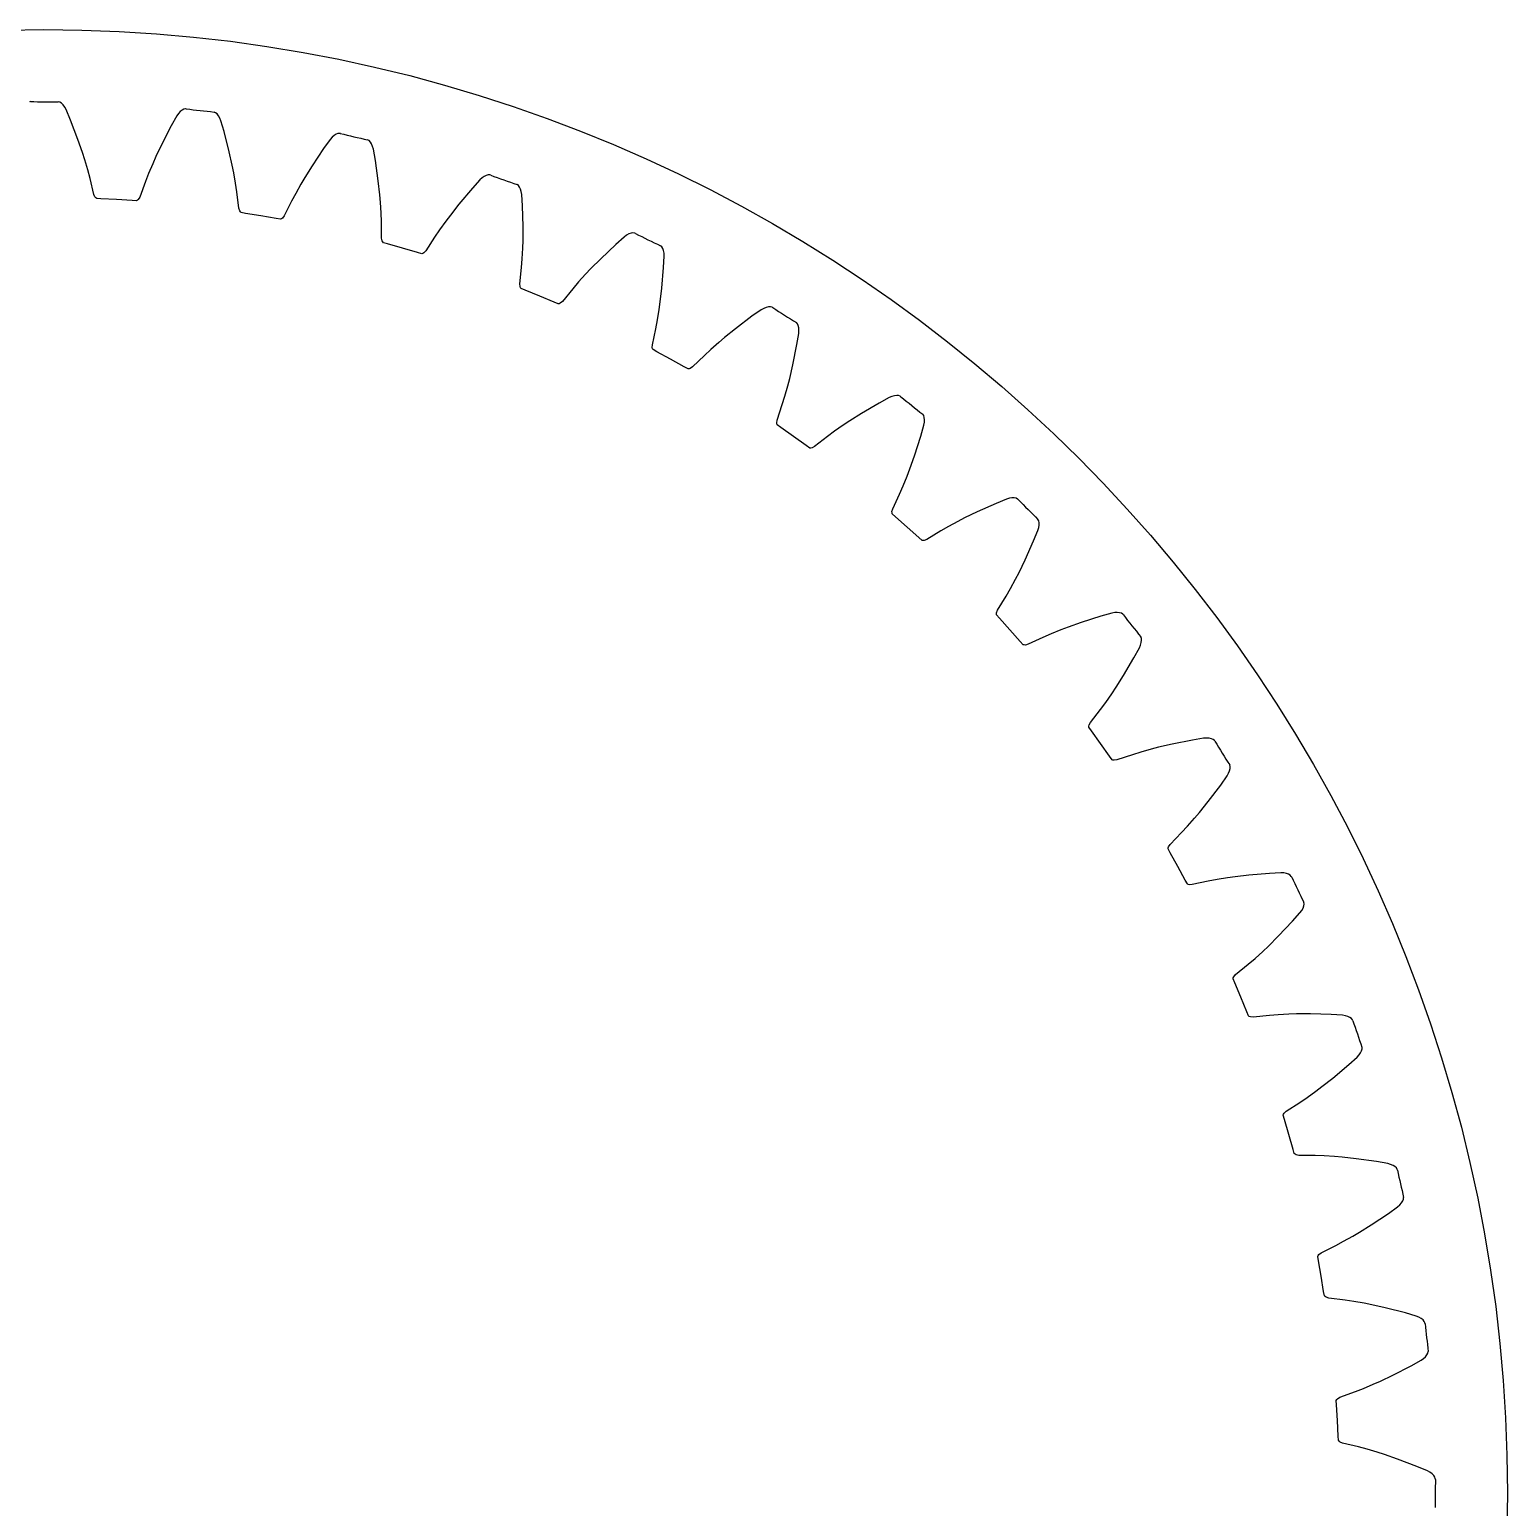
# Model space of a CAD drawing. Extents: x -30.5 to 30.5, y -30.5 to 30.5.
# Drawn here: x -0.3 to 30.5, y -0.3 to 30.5 of the extents above; entities that cross this region are included whole.
import ezdxf

# ---------------------------------------------------------------- set-up
doc = ezdxf.new("R2010")
doc.units = 0

msp = doc.modelspace()

# ---------------------------------------------------------------- linework, layer by layer
msp.add_circle((0, 0), 30.5)
msp.add_circle((0, 0), 30.5)
at = {"layer": 'layer0'}
for p, q in [((-0.282, 28.999), (-0.3, 28.997)), ((0.334, 28.986), (0.3, 28.997)), ((0.368, 28.964), (0.334, 28.986)), ((0.401, 28.931), (0.368, 28.964)), ((0.432, 28.886), (0.401, 28.931)), ((0.463, 28.831), (0.432, 28.886)), ((0.554, 28.615), (0.463, 28.831)), ((2.768, 28.701), (2.654, 28.497)), ((2.805, 28.753), (2.768, 28.701)), ((2.841, 28.794), (2.805, 28.753)), ((2.878, 28.823), (2.841, 28.794)), ((2.914, 28.842), (2.878, 28.823)), ((2.949, 28.849), (2.914, 28.842)), ((2.966, 28.848), (2.949, 28.849)), ((3.577, 28.767), (3.545, 28.781)), ((3.608, 28.741), (3.577, 28.767)), ((3.637, 28.704), (3.608, 28.741)), ((3.664, 28.656), (3.637, 28.704)), ((3.688, 28.598), (3.664, 28.656)), ((0.708, 28.212), (0.554, 28.615)), ((2.654, 28.497), (2.455, 28.114)), ((3.754, 28.373), (3.688, 28.598)), ((3.862, 27.955), (3.754, 28.373)), ((6.16, 28.337), (6.125, 28.334)), ((6.177, 28.334), (6.16, 28.337)), ((0.802, 27.938), (0.708, 28.212)), ((2.455, 28.114), (2.331, 27.852)), ((5.964, 28.211), (5.827, 28.021)), ((6.006, 28.258), (5.964, 28.211)), ((6.047, 28.295), (6.006, 28.258)), ((6.087, 28.32), (6.047, 28.295)), ((6.125, 28.334), (6.087, 28.32)), ((6.776, 28.185), (6.745, 28.204)), ((6.804, 28.156), (6.776, 28.185)), ((6.828, 28.116), (6.804, 28.156)), ((6.849, 28.066), (6.828, 28.116)), ((6.867, 28.005), (6.849, 28.066)), ((0.85, 27.784), (0.802, 27.938)), ((0.912, 27.574), (0.85, 27.784)), ((2.331, 27.852), (2.266, 27.705)), ((3.925, 27.672), (3.862, 27.955)), ((5.827, 28.021), (5.587, 27.662)), ((6.907, 27.774), (6.867, 28.005)), ((6.968, 27.347), (6.907, 27.774)), ((0.96, 27.396), (0.912, 27.574)), ((2.181, 27.503), (2.114, 27.331)), ((2.266, 27.705), (2.181, 27.503)), ((3.956, 27.514), (3.925, 27.672)), ((3.993, 27.298), (3.956, 27.514)), ((5.435, 27.416), (5.354, 27.277)), ((5.587, 27.662), (5.435, 27.416)), ((9.177, 27.44), (9.132, 27.408)), ((9.219, 27.46), (9.177, 27.44)), ((9.258, 27.47), (9.219, 27.46)), ((9.294, 27.469), (9.258, 27.47)), ((9.311, 27.465), (9.294, 27.469)), ((1.041, 27.064), (0.96, 27.396)), ((2.114, 27.331), (1.996, 27.01)), ((4.021, 27.116), (3.993, 27.298)), ((4.064, 26.777), (4.021, 27.116)), ((5.354, 27.277), (5.247, 27.086)), ((6.999, 27.059), (6.968, 27.347)), ((8.928, 27.192), (8.649, 26.863)), ((9.085, 27.366), (8.928, 27.192)), ((9.132, 27.408), (9.085, 27.366)), ((9.889, 27.249), (9.86, 27.271)), ((9.913, 27.217), (9.889, 27.249)), ((9.933, 27.175), (9.913, 27.217)), ((9.949, 27.123), (9.933, 27.175)), ((9.959, 27.06), (9.949, 27.123)), ((1.064, 27.012), (1.041, 27.064)), ((1.082, 26.99), (1.064, 27.012)), ((1.099, 26.979), (1.082, 26.99)), ((1.189, 26.972), (1.099, 26.979)), ((1.514, 26.957), (1.189, 26.972)), ((1.839, 26.936), (1.514, 26.957)), ((1.514, 26.957), (1.514, 26.957)), ((1.929, 26.933), (1.839, 26.936)), ((1.947, 26.942), (1.929, 26.933)), ((1.967, 26.961), (1.947, 26.942)), ((1.996, 27.01), (1.967, 26.961)), ((5.161, 26.922), (5.008, 26.617)), ((5.247, 27.086), (5.161, 26.922)), ((7.011, 26.898), (6.999, 27.059)), ((7.025, 26.68), (7.011, 26.898)), ((8.649, 26.863), (8.47, 26.635)), ((9.974, 26.826), (9.959, 27.06)), ((9.986, 26.395), (9.974, 26.826)), ((4.082, 26.723), (4.064, 26.777)), ((4.097, 26.699), (4.082, 26.723)), ((4.113, 26.687), (4.097, 26.699)), ((4.201, 26.67), (4.113, 26.687)), ((4.523, 26.618), (4.201, 26.67)), ((4.843, 26.561), (4.523, 26.618)), ((4.523, 26.618), (4.523, 26.618)), ((4.932, 26.547), (4.843, 26.561)), ((4.951, 26.554), (4.932, 26.547)), ((4.973, 26.571), (4.951, 26.554)), ((5.008, 26.617), (4.973, 26.571)), ((7.032, 26.495), (7.025, 26.68)), ((7.037, 26.153), (7.032, 26.495)), ((8.374, 26.506), (8.246, 26.328)), ((8.47, 26.635), (8.374, 26.506)), ((8.246, 26.328), (8.142, 26.175)), ((9.984, 26.105), (9.986, 26.395)), ((12.144, 26.213), (12.092, 26.176)), ((12.192, 26.24), (12.144, 26.213)), ((12.236, 26.255), (12.192, 26.24)), ((12.276, 26.261), (12.236, 26.255)), ((12.311, 26.256), (12.276, 26.261)), ((12.327, 26.249), (12.311, 26.256)), ((7.048, 26.097), (7.037, 26.153)), ((7.061, 26.073), (7.048, 26.097)), ((7.075, 26.058), (7.061, 26.073)), ((7.161, 26.032), (7.075, 26.058)), ((7.475, 25.945), (7.161, 26.032)), ((7.786, 25.852), (7.475, 25.945)), ((7.475, 25.945), (7.475, 25.945)), ((7.956, 25.889), (7.917, 25.847)), ((8.142, 26.175), (7.956, 25.889)), ((9.968, 25.725), (9.979, 25.944)), ((9.979, 25.944), (9.984, 26.105)), ((11.917, 26.021), (11.603, 25.725)), ((12.092, 26.176), (11.917, 26.021)), ((12.878, 25.971), (12.852, 25.996)), ((12.898, 25.936), (12.878, 25.971)), ((12.914, 25.892), (12.898, 25.936)), ((12.923, 25.838), (12.914, 25.892)), ((7.873, 25.828), (7.786, 25.852)), ((7.893, 25.833), (7.873, 25.828)), ((7.917, 25.847), (7.893, 25.833)), ((9.954, 25.541), (9.968, 25.725)), ((11.603, 25.725), (11.399, 25.519)), ((12.914, 25.541), (12.926, 25.775)), ((12.926, 25.775), (12.923, 25.838)), ((9.921, 25.201), (9.954, 25.541)), ((11.289, 25.401), (11.142, 25.239)), ((11.399, 25.519), (11.289, 25.401)), ((12.879, 25.111), (12.914, 25.541)), ((9.926, 25.144), (9.921, 25.201)), ((9.935, 25.118), (9.926, 25.144)), ((9.948, 25.102), (9.935, 25.118)), ((10.031, 25.066), (9.948, 25.102)), ((10.332, 24.945), (10.031, 25.066)), ((11.022, 25.099), (10.805, 24.835)), ((11.142, 25.239), (11.022, 25.099)), ((12.844, 24.823), (12.879, 25.111)), ((10.632, 24.817), (10.332, 24.945)), ((10.332, 24.945), (10.332, 24.945)), ((10.716, 24.784), (10.632, 24.817)), ((10.736, 24.787), (10.716, 24.784)), ((10.761, 24.798), (10.736, 24.787)), ((10.805, 24.835), (10.761, 24.798)), ((12.785, 24.448), (12.821, 24.664)), ((12.821, 24.664), (12.844, 24.823)), ((14.947, 24.658), (14.755, 24.524)), ((15.002, 24.689), (14.947, 24.658)), ((15.053, 24.71), (15.002, 24.689)), ((15.099, 24.72), (15.053, 24.71)), ((15.139, 24.721), (15.099, 24.72)), ((15.174, 24.712), (15.139, 24.721)), ((15.189, 24.704), (15.174, 24.712)), ((12.751, 24.266), (12.785, 24.448)), ((14.755, 24.524), (14.41, 24.264)), ((15.704, 24.366), (15.681, 24.393)), ((15.721, 24.329), (15.704, 24.366)), ((12.68, 23.932), (12.751, 24.266)), ((14.185, 24.082), (14.062, 23.978)), ((14.41, 24.264), (14.185, 24.082)), ((15.693, 23.934), (15.731, 24.165)), ((15.731, 24.283), (15.721, 24.329)), ((15.735, 24.229), (15.731, 24.283)), ((15.731, 24.165), (15.735, 24.229)), ((12.679, 23.875), (12.68, 23.932)), ((12.685, 23.848), (12.679, 23.875)), ((12.696, 23.831), (12.685, 23.848)), ((12.774, 23.786), (12.696, 23.831)), ((13.06, 23.631), (12.774, 23.786)), ((13.898, 23.833), (13.763, 23.707)), ((14.062, 23.978), (13.898, 23.833)), ((15.609, 23.511), (15.693, 23.934)), ((13.344, 23.471), (13.06, 23.631)), ((13.06, 23.631), (13.06, 23.631)), ((13.423, 23.429), (13.344, 23.471)), ((13.444, 23.429), (13.423, 23.429)), ((13.47, 23.438), (13.444, 23.429)), ((13.517, 23.469), (13.47, 23.438)), ((13.763, 23.707), (13.517, 23.469)), ((15.543, 23.229), (15.609, 23.511)), ((15.502, 23.073), (15.543, 23.229)), ((15.388, 22.686), (15.442, 22.862)), ((15.442, 22.862), (15.502, 23.073)), ((17.614, 22.829), (17.408, 22.717)), ((17.672, 22.854), (17.614, 22.829)), ((17.725, 22.869), (17.672, 22.854)), ((17.772, 22.874), (17.725, 22.869)), ((17.812, 22.871), (17.772, 22.874)), ((17.845, 22.858), (17.812, 22.871)), ((17.859, 22.848), (17.845, 22.858)), ((15.28, 22.362), (15.388, 22.686)), ((17.036, 22.498), (16.792, 22.343)), ((17.408, 22.717), (17.036, 22.498)), ((18.334, 22.454), (18.314, 22.484)), ((15.272, 22.305), (15.28, 22.362)), ((15.276, 22.278), (15.272, 22.305)), ((15.284, 22.259), (15.276, 22.278)), ((15.357, 22.206), (15.284, 22.259)), ((15.624, 22.02), (15.357, 22.206)), ((16.658, 22.253), (16.479, 22.127)), ((16.792, 22.343), (16.658, 22.253)), ((18.274, 22.027), (18.338, 22.252)), ((18.346, 22.416), (18.334, 22.454)), ((18.338, 22.252), (18.348, 22.315)), ((18.351, 22.369), (18.346, 22.416)), ((18.348, 22.315), (18.351, 22.369)), ((15.888, 21.829), (15.624, 22.02)), ((15.624, 22.02), (15.624, 22.02)), ((16.331, 22.017), (16.06, 21.808)), ((16.479, 22.127), (16.331, 22.017)), ((18.143, 21.615), (18.274, 22.027)), ((15.962, 21.778), (15.888, 21.829)), ((15.982, 21.776), (15.962, 21.778)), ((16.009, 21.782), (15.982, 21.776)), ((16.06, 21.808), (16.009, 21.782)), ((18.046, 21.343), (18.143, 21.615)), ((17.988, 21.192), (18.046, 21.343)), ((17.831, 20.82), (17.905, 20.99)), ((17.905, 20.99), (17.988, 21.192)), ((17.688, 20.51), (17.831, 20.82)), ((20.059, 20.714), (19.842, 20.625)), ((20.12, 20.732), (20.059, 20.714)), ((20.174, 20.74), (20.12, 20.732)), ((20.221, 20.741), (20.174, 20.74)), ((20.26, 20.733), (20.221, 20.741)), ((20.292, 20.716), (20.26, 20.733)), ((20.305, 20.705), (20.292, 20.716)), ((17.673, 20.455), (17.688, 20.51)), ((17.674, 20.427), (17.673, 20.455)), ((17.68, 20.408), (17.674, 20.427)), ((17.747, 20.347), (17.68, 20.408)), ((17.991, 20.132), (17.747, 20.347)), ((19.448, 20.45), (19.188, 20.322)), ((19.842, 20.625), (19.448, 20.45)), ((18.232, 19.913), (17.991, 20.132)), ((17.991, 20.132), (17.991, 20.132)), ((18.693, 20.05), (18.401, 19.873)), ((18.853, 20.143), (18.693, 20.05)), ((19.045, 20.247), (18.853, 20.143)), ((19.188, 20.322), (19.045, 20.247)), ((20.625, 19.842), (20.714, 20.059)), ((20.714, 20.059), (20.732, 20.12)), ((20.733, 20.26), (20.716, 20.292)), ((20.732, 20.12), (20.74, 20.174)), ((20.741, 20.221), (20.733, 20.26)), ((20.74, 20.174), (20.741, 20.221)), ((18.3, 19.854), (18.232, 19.913)), ((18.32, 19.85), (18.3, 19.854)), ((18.347, 19.853), (18.32, 19.85)), ((18.401, 19.873), (18.347, 19.853)), ((20.45, 19.448), (20.625, 19.842)), ((20.322, 19.188), (20.45, 19.448)), ((20.247, 19.045), (20.322, 19.188)), ((20.05, 18.693), (20.143, 18.853)), ((20.143, 18.853), (20.247, 19.045)), ((19.873, 18.401), (20.05, 18.693)), ((19.85, 18.32), (19.853, 18.347)), ((19.854, 18.3), (19.85, 18.32)), ((19.853, 18.347), (19.873, 18.401)), ((19.913, 18.232), (19.854, 18.3)), ((20.132, 17.991), (19.913, 18.232)), ((22.027, 18.274), (21.615, 18.143)), ((22.252, 18.338), (22.027, 18.274)), ((22.315, 18.348), (22.252, 18.338)), ((22.369, 18.351), (22.315, 18.348)), ((22.416, 18.346), (22.369, 18.351)), ((22.454, 18.334), (22.416, 18.346)), ((22.484, 18.314), (22.454, 18.334)), ((22.496, 18.301), (22.484, 18.314)), ((20.347, 17.747), (20.132, 17.991)), ((20.132, 17.991), (20.132, 17.991)), ((20.99, 17.905), (20.82, 17.831)), ((21.192, 17.988), (20.99, 17.905)), ((21.343, 18.046), (21.192, 17.988)), ((21.615, 18.143), (21.343, 18.046)), ((20.408, 17.68), (20.347, 17.747)), ((20.427, 17.674), (20.408, 17.68)), ((20.455, 17.673), (20.427, 17.674)), ((20.51, 17.688), (20.455, 17.673)), ((20.82, 17.831), (20.51, 17.688)), ((22.717, 17.408), (22.829, 17.614)), ((22.829, 17.614), (22.854, 17.672)), ((22.854, 17.672), (22.869, 17.725)), ((22.871, 17.812), (22.858, 17.845)), ((22.869, 17.725), (22.874, 17.772)), ((22.874, 17.772), (22.871, 17.812)), ((22.498, 17.036), (22.717, 17.408)), ((22.343, 16.792), (22.498, 17.036)), ((22.127, 16.479), (22.253, 16.658)), ((22.253, 16.658), (22.343, 16.792)), ((21.808, 16.06), (22.017, 16.331)), ((22.017, 16.331), (22.127, 16.479)), ((21.782, 16.009), (21.808, 16.06)), ((21.776, 15.982), (21.782, 16.009)), ((21.778, 15.962), (21.776, 15.982)), ((21.829, 15.888), (21.778, 15.962)), ((22.02, 15.624), (21.829, 15.888)), ((24.165, 15.731), (23.934, 15.693)), ((24.229, 15.735), (24.165, 15.731)), ((24.283, 15.731), (24.229, 15.735)), ((24.329, 15.721), (24.283, 15.731)), ((24.366, 15.704), (24.329, 15.721)), ((22.206, 15.357), (22.02, 15.624)), ((22.02, 15.624), (22.02, 15.624)), ((22.862, 15.442), (22.686, 15.388)), ((23.073, 15.502), (22.862, 15.442)), ((23.229, 15.543), (23.073, 15.502)), ((23.511, 15.609), (23.229, 15.543)), ((23.934, 15.693), (23.511, 15.609)), ((24.393, 15.681), (24.366, 15.704)), ((24.404, 15.667), (24.393, 15.681)), ((22.259, 15.284), (22.206, 15.357)), ((22.278, 15.276), (22.259, 15.284)), ((22.305, 15.272), (22.278, 15.276)), ((22.362, 15.28), (22.305, 15.272)), ((22.686, 15.388), (22.362, 15.28)), ((24.71, 15.053), (24.72, 15.099)), ((24.721, 15.139), (24.712, 15.174)), ((24.72, 15.099), (24.721, 15.139)), ((24.524, 14.755), (24.658, 14.947)), ((24.658, 14.947), (24.689, 15.002)), ((24.689, 15.002), (24.71, 15.053)), ((24.264, 14.41), (24.524, 14.755)), ((23.978, 14.062), (24.082, 14.185)), ((24.082, 14.185), (24.264, 14.41)), ((23.707, 13.763), (23.833, 13.898)), ((23.833, 13.898), (23.978, 14.062)), ((23.469, 13.517), (23.707, 13.763)), ((23.429, 13.444), (23.438, 13.47)), ((23.429, 13.423), (23.429, 13.444)), ((23.471, 13.344), (23.429, 13.423)), ((23.438, 13.47), (23.469, 13.517)), ((23.631, 13.06), (23.471, 13.344)), ((23.786, 12.774), (23.631, 13.06)), ((23.631, 13.06), (23.631, 13.06)), ((23.831, 12.696), (23.786, 12.774)), ((23.848, 12.685), (23.831, 12.696)), ((23.875, 12.679), (23.848, 12.685)), ((23.932, 12.68), (23.875, 12.679)), ((24.266, 12.751), (23.932, 12.68)), ((24.448, 12.785), (24.266, 12.751)), ((24.664, 12.821), (24.448, 12.785)), ((24.823, 12.844), (24.664, 12.821)), ((25.111, 12.879), (24.823, 12.844)), ((25.541, 12.914), (25.111, 12.879)), ((25.775, 12.926), (25.541, 12.914)), ((25.838, 12.923), (25.775, 12.926)), ((25.892, 12.914), (25.838, 12.923)), ((25.936, 12.898), (25.892, 12.914)), ((25.971, 12.878), (25.936, 12.898)), ((25.996, 12.852), (25.971, 12.878)), ((26.004, 12.837), (25.996, 12.852)), ((26.021, 11.917), (26.176, 12.092)), ((26.176, 12.092), (26.213, 12.144)), ((26.213, 12.144), (26.24, 12.192)), ((26.24, 12.192), (26.255, 12.236)), ((26.255, 12.236), (26.261, 12.276)), ((26.261, 12.276), (26.256, 12.311)), ((25.725, 11.603), (26.021, 11.917)), ((25.401, 11.289), (25.519, 11.399)), ((25.519, 11.399), (25.725, 11.603)), ((25.099, 11.022), (25.239, 11.142)), ((25.239, 11.142), (25.401, 11.289)), ((24.798, 10.761), (24.835, 10.805)), ((24.835, 10.805), (25.099, 11.022)), ((24.784, 10.716), (24.787, 10.736)), ((24.817, 10.632), (24.784, 10.716)), ((24.787, 10.736), (24.798, 10.761)), ((24.945, 10.332), (24.817, 10.632)), ((25.066, 10.031), (24.945, 10.332)), ((24.945, 10.332), (24.945, 10.332)), ((25.102, 9.948), (25.066, 10.031)), ((25.118, 9.935), (25.102, 9.948)), ((25.144, 9.926), (25.118, 9.935)), ((25.201, 9.921), (25.144, 9.926)), ((25.541, 9.954), (25.201, 9.921)), ((25.725, 9.968), (25.541, 9.954)), ((25.944, 9.979), (25.725, 9.968)), ((26.105, 9.984), (25.944, 9.979)), ((26.395, 9.986), (26.105, 9.984)), ((26.826, 9.974), (26.395, 9.986)), ((27.06, 9.959), (26.826, 9.974)), ((27.123, 9.949), (27.06, 9.959)), ((27.175, 9.933), (27.123, 9.949)), ((27.217, 9.913), (27.175, 9.933)), ((27.249, 9.889), (27.217, 9.913)), ((27.271, 9.86), (27.249, 9.889)), ((27.278, 9.844), (27.271, 9.86)), ((27.46, 9.219), (27.47, 9.258)), ((27.47, 9.258), (27.469, 9.294)), ((27.192, 8.928), (27.366, 9.085)), ((27.366, 9.085), (27.408, 9.132)), ((27.408, 9.132), (27.44, 9.177)), ((27.44, 9.177), (27.46, 9.219)), ((26.635, 8.47), (26.863, 8.649)), ((26.863, 8.649), (27.192, 8.928)), ((26.328, 8.246), (26.506, 8.374)), ((26.506, 8.374), (26.635, 8.47)), ((25.889, 7.956), (26.175, 8.142)), ((26.175, 8.142), (26.328, 8.246)), ((25.828, 7.873), (25.833, 7.893)), ((25.852, 7.786), (25.828, 7.873)), ((25.833, 7.893), (25.847, 7.917)), ((25.847, 7.917), (25.889, 7.956)), ((25.945, 7.475), (25.852, 7.786)), ((26.032, 7.161), (25.945, 7.475)), ((25.945, 7.475), (25.945, 7.475)), ((26.058, 7.075), (26.032, 7.161)), ((26.073, 7.061), (26.058, 7.075)), ((26.097, 7.048), (26.073, 7.061)), ((26.153, 7.037), (26.097, 7.048)), ((26.495, 7.032), (26.153, 7.037)), ((26.68, 7.025), (26.495, 7.032)), ((26.898, 7.011), (26.68, 7.025)), ((27.059, 6.999), (26.898, 7.011)), ((27.347, 6.968), (27.059, 6.999)), ((27.774, 6.907), (27.347, 6.968)), ((28.005, 6.867), (27.774, 6.907)), ((28.066, 6.849), (28.005, 6.867)), ((28.116, 6.828), (28.066, 6.849)), ((28.156, 6.804), (28.116, 6.828)), ((28.185, 6.776), (28.156, 6.804)), ((28.204, 6.745), (28.185, 6.776)), ((28.209, 6.728), (28.204, 6.745)), ((28.334, 6.125), (28.337, 6.16)), ((28.021, 5.827), (28.211, 5.964)), ((28.211, 5.964), (28.258, 6.006)), ((28.258, 6.006), (28.295, 6.047)), ((28.295, 6.047), (28.32, 6.087)), ((28.32, 6.087), (28.334, 6.125)), ((27.416, 5.435), (27.662, 5.587)), ((27.662, 5.587), (28.021, 5.827)), ((26.922, 5.161), (27.086, 5.247)), ((27.086, 5.247), (27.277, 5.354)), ((27.277, 5.354), (27.416, 5.435)), ((26.547, 4.932), (26.554, 4.951)), ((26.561, 4.843), (26.547, 4.932)), ((26.554, 4.951), (26.571, 4.973)), ((26.571, 4.973), (26.617, 5.008)), ((26.617, 5.008), (26.922, 5.161)), ((26.618, 4.523), (26.561, 4.843)), ((26.67, 4.201), (26.618, 4.523)), ((26.618, 4.523), (26.618, 4.523)), ((26.687, 4.113), (26.67, 4.201)), ((26.699, 4.097), (26.687, 4.113)), ((26.723, 4.082), (26.699, 4.097)), ((26.777, 4.064), (26.723, 4.082)), ((27.116, 4.021), (26.777, 4.064)), ((27.298, 3.993), (27.116, 4.021)), ((27.514, 3.956), (27.298, 3.993)), ((27.672, 3.925), (27.514, 3.956)), ((27.955, 3.862), (27.672, 3.925)), ((28.373, 3.754), (27.955, 3.862)), ((28.598, 3.688), (28.373, 3.754)), ((28.656, 3.664), (28.598, 3.688)), ((28.704, 3.637), (28.656, 3.664)), ((28.741, 3.608), (28.704, 3.637)), ((28.767, 3.577), (28.741, 3.608)), ((28.781, 3.545), (28.767, 3.577)), ((28.785, 3.528), (28.781, 3.545)), ((28.701, 2.768), (28.753, 2.805)), ((28.753, 2.805), (28.794, 2.841)), ((28.794, 2.841), (28.823, 2.878)), ((28.823, 2.878), (28.842, 2.914)), ((28.842, 2.914), (28.849, 2.949)), ((28.114, 2.455), (28.497, 2.654)), ((28.497, 2.654), (28.701, 2.768)), ((27.331, 2.114), (27.503, 2.181)), ((27.503, 2.181), (27.705, 2.266)), ((27.705, 2.266), (27.852, 2.331)), ((27.852, 2.331), (28.114, 2.455)), ((26.933, 1.929), (26.942, 1.947)), ((26.936, 1.839), (26.933, 1.929)), ((26.942, 1.947), (26.961, 1.967)), ((26.961, 1.967), (27.01, 1.996)), ((27.01, 1.996), (27.331, 2.114)), ((26.957, 1.514), (26.936, 1.839)), ((26.972, 1.189), (26.957, 1.514)), ((26.957, 1.514), (26.957, 1.514)), ((26.979, 1.099), (26.972, 1.189)), ((26.99, 1.082), (26.979, 1.099)), ((27.012, 1.064), (26.99, 1.082)), ((27.064, 1.041), (27.012, 1.064)), ((27.396, 0.96), (27.064, 1.041)), ((27.574, 0.912), (27.396, 0.96)), ((27.784, 0.85), (27.574, 0.912)), ((27.938, 0.802), (27.784, 0.85)), ((28.212, 0.708), (27.938, 0.802)), ((28.615, 0.554), (28.212, 0.708)), ((28.831, 0.463), (28.615, 0.554)), ((28.886, 0.432), (28.831, 0.463)), ((28.931, 0.401), (28.886, 0.432)), ((28.964, 0.368), (28.931, 0.401)), ((28.986, 0.334), (28.964, 0.368)), ((28.997, 0.3), (28.986, 0.334)), ((28.999, 0.282), (28.997, 0.3))]:
    msp.add_line(p, q, dxfattribs=at)
for centre, start, end in [((0.074, 59.496), 269.3301, 270.4239), ((6.735, 59.114), 262.9015, 263.9953), ((13.311, 57.988), 256.473, 257.5667), ((19.72, 56.133), 250.0444, 251.1382), ((25.881, 53.572), 243.6158, 244.7096), ((31.717, 50.338), 237.1873, 238.281), ((37.153, 46.47), 230.7587, 231.8524), ((42.123, 42.018), 224.3301, 225.4239), ((46.562, 37.038), 217.9015, 218.9953), ((50.417, 31.591), 211.473, 212.5667), ((53.637, 25.748), 205.0444, 206.1382), ((56.182, 19.581), 198.6158, 199.7096), ((58.021, 13.167), 192.1873, 193.281), ((59.131, 6.588), 185.7587, 186.8524), ((59.496, -0.074), 179.3301, 180.4239)]:
    msp.add_arc(centre, 30.5, start, end, dxfattribs=at)
at = {"layer": 'layer1'}
for p, q in [((-0.282, 28.999), (-0.3, 28.997)), ((0.334, 28.986), (0.3, 28.997)), ((0.368, 28.964), (0.334, 28.986)), ((0.401, 28.931), (0.368, 28.964)), ((0.432, 28.886), (0.401, 28.931)), ((0.463, 28.831), (0.432, 28.886)), ((0.554, 28.615), (0.463, 28.831)), ((2.768, 28.701), (2.654, 28.497)), ((2.805, 28.753), (2.768, 28.701)), ((2.841, 28.794), (2.805, 28.753)), ((2.878, 28.823), (2.841, 28.794)), ((2.914, 28.842), (2.878, 28.823)), ((2.949, 28.849), (2.914, 28.842)), ((2.966, 28.848), (2.949, 28.849)), ((3.577, 28.767), (3.545, 28.781)), ((3.608, 28.741), (3.577, 28.767)), ((3.637, 28.704), (3.608, 28.741)), ((3.664, 28.656), (3.637, 28.704)), ((3.688, 28.598), (3.664, 28.656)), ((0.708, 28.212), (0.554, 28.615)), ((2.654, 28.497), (2.455, 28.114)), ((3.754, 28.373), (3.688, 28.598)), ((3.862, 27.955), (3.754, 28.373)), ((6.16, 28.337), (6.125, 28.334)), ((6.177, 28.334), (6.16, 28.337)), ((0.802, 27.938), (0.708, 28.212)), ((2.455, 28.114), (2.331, 27.852)), ((5.964, 28.211), (5.827, 28.021)), ((6.006, 28.258), (5.964, 28.211)), ((6.047, 28.295), (6.006, 28.258)), ((6.087, 28.32), (6.047, 28.295)), ((6.125, 28.334), (6.087, 28.32)), ((6.776, 28.185), (6.745, 28.204)), ((6.804, 28.156), (6.776, 28.185)), ((6.828, 28.116), (6.804, 28.156)), ((6.849, 28.066), (6.828, 28.116)), ((6.867, 28.005), (6.849, 28.066)), ((0.85, 27.784), (0.802, 27.938)), ((0.912, 27.574), (0.85, 27.784)), ((2.331, 27.852), (2.266, 27.705)), ((3.925, 27.672), (3.862, 27.955)), ((5.827, 28.021), (5.587, 27.662)), ((6.907, 27.774), (6.867, 28.005)), ((6.968, 27.347), (6.907, 27.774)), ((0.96, 27.396), (0.912, 27.574)), ((2.181, 27.503), (2.114, 27.331)), ((2.266, 27.705), (2.181, 27.503)), ((3.956, 27.514), (3.925, 27.672)), ((3.993, 27.298), (3.956, 27.514)), ((5.435, 27.416), (5.354, 27.277)), ((5.587, 27.662), (5.435, 27.416)), ((9.177, 27.44), (9.132, 27.408)), ((9.219, 27.46), (9.177, 27.44)), ((9.258, 27.47), (9.219, 27.46)), ((9.294, 27.469), (9.258, 27.47)), ((9.311, 27.465), (9.294, 27.469)), ((1.041, 27.064), (0.96, 27.396)), ((2.114, 27.331), (1.996, 27.01)), ((4.021, 27.116), (3.993, 27.298)), ((4.064, 26.777), (4.021, 27.116)), ((5.354, 27.277), (5.247, 27.086)), ((6.999, 27.059), (6.968, 27.347)), ((8.928, 27.192), (8.649, 26.863)), ((9.085, 27.366), (8.928, 27.192)), ((9.132, 27.408), (9.085, 27.366)), ((9.889, 27.249), (9.86, 27.271)), ((9.913, 27.217), (9.889, 27.249)), ((9.933, 27.175), (9.913, 27.217)), ((9.949, 27.123), (9.933, 27.175)), ((9.959, 27.06), (9.949, 27.123)), ((1.064, 27.012), (1.041, 27.064)), ((1.082, 26.99), (1.064, 27.012)), ((1.099, 26.979), (1.082, 26.99)), ((1.189, 26.972), (1.099, 26.979)), ((1.514, 26.957), (1.189, 26.972)), ((1.839, 26.936), (1.514, 26.957)), ((1.514, 26.957), (1.514, 26.957)), ((1.929, 26.933), (1.839, 26.936)), ((1.947, 26.942), (1.929, 26.933)), ((1.967, 26.961), (1.947, 26.942)), ((1.996, 27.01), (1.967, 26.961)), ((5.161, 26.922), (5.008, 26.617)), ((5.247, 27.086), (5.161, 26.922)), ((7.011, 26.898), (6.999, 27.059)), ((7.025, 26.68), (7.011, 26.898)), ((8.649, 26.863), (8.47, 26.635)), ((9.974, 26.826), (9.959, 27.06)), ((9.986, 26.395), (9.974, 26.826)), ((4.082, 26.723), (4.064, 26.777)), ((4.097, 26.699), (4.082, 26.723)), ((4.113, 26.687), (4.097, 26.699)), ((4.201, 26.67), (4.113, 26.687)), ((4.523, 26.618), (4.201, 26.67)), ((4.843, 26.561), (4.523, 26.618)), ((4.523, 26.618), (4.523, 26.618)), ((4.932, 26.547), (4.843, 26.561)), ((4.951, 26.554), (4.932, 26.547)), ((4.973, 26.571), (4.951, 26.554)), ((5.008, 26.617), (4.973, 26.571)), ((7.032, 26.495), (7.025, 26.68)), ((7.037, 26.153), (7.032, 26.495)), ((8.374, 26.506), (8.246, 26.328)), ((8.47, 26.635), (8.374, 26.506)), ((8.246, 26.328), (8.142, 26.175)), ((9.984, 26.105), (9.986, 26.395)), ((12.144, 26.213), (12.092, 26.176)), ((12.192, 26.24), (12.144, 26.213)), ((12.236, 26.255), (12.192, 26.24)), ((12.276, 26.261), (12.236, 26.255)), ((12.311, 26.256), (12.276, 26.261)), ((12.327, 26.249), (12.311, 26.256)), ((7.048, 26.097), (7.037, 26.153)), ((7.061, 26.073), (7.048, 26.097)), ((7.075, 26.058), (7.061, 26.073)), ((7.161, 26.032), (7.075, 26.058)), ((7.475, 25.945), (7.161, 26.032)), ((7.786, 25.852), (7.475, 25.945)), ((7.475, 25.945), (7.475, 25.945)), ((7.956, 25.889), (7.917, 25.847)), ((8.142, 26.175), (7.956, 25.889)), ((9.968, 25.725), (9.979, 25.944)), ((9.979, 25.944), (9.984, 26.105)), ((11.917, 26.021), (11.603, 25.725)), ((12.092, 26.176), (11.917, 26.021)), ((12.878, 25.971), (12.852, 25.996)), ((12.898, 25.936), (12.878, 25.971)), ((12.914, 25.892), (12.898, 25.936)), ((12.923, 25.838), (12.914, 25.892)), ((7.873, 25.828), (7.786, 25.852)), ((7.893, 25.833), (7.873, 25.828)), ((7.917, 25.847), (7.893, 25.833)), ((9.954, 25.541), (9.968, 25.725)), ((11.603, 25.725), (11.399, 25.519)), ((12.914, 25.541), (12.926, 25.775)), ((12.926, 25.775), (12.923, 25.838)), ((9.921, 25.201), (9.954, 25.541)), ((11.289, 25.401), (11.142, 25.239)), ((11.399, 25.519), (11.289, 25.401)), ((12.879, 25.111), (12.914, 25.541)), ((9.926, 25.144), (9.921, 25.201)), ((9.935, 25.118), (9.926, 25.144)), ((9.948, 25.102), (9.935, 25.118)), ((10.031, 25.066), (9.948, 25.102)), ((10.332, 24.945), (10.031, 25.066)), ((11.022, 25.099), (10.805, 24.835)), ((11.142, 25.239), (11.022, 25.099)), ((12.844, 24.823), (12.879, 25.111)), ((10.632, 24.817), (10.332, 24.945)), ((10.332, 24.945), (10.332, 24.945)), ((10.716, 24.784), (10.632, 24.817)), ((10.736, 24.787), (10.716, 24.784)), ((10.761, 24.798), (10.736, 24.787)), ((10.805, 24.835), (10.761, 24.798)), ((12.785, 24.448), (12.821, 24.664)), ((12.821, 24.664), (12.844, 24.823)), ((14.947, 24.658), (14.755, 24.524)), ((15.002, 24.689), (14.947, 24.658)), ((15.053, 24.71), (15.002, 24.689)), ((15.099, 24.72), (15.053, 24.71)), ((15.139, 24.721), (15.099, 24.72)), ((15.174, 24.712), (15.139, 24.721)), ((15.189, 24.704), (15.174, 24.712)), ((12.751, 24.266), (12.785, 24.448)), ((14.755, 24.524), (14.41, 24.264)), ((15.704, 24.366), (15.681, 24.393)), ((15.721, 24.329), (15.704, 24.366)), ((12.68, 23.932), (12.751, 24.266)), ((14.185, 24.082), (14.062, 23.978)), ((14.41, 24.264), (14.185, 24.082)), ((15.693, 23.934), (15.731, 24.165)), ((15.731, 24.283), (15.721, 24.329)), ((15.735, 24.229), (15.731, 24.283)), ((15.731, 24.165), (15.735, 24.229)), ((12.679, 23.875), (12.68, 23.932)), ((12.685, 23.848), (12.679, 23.875)), ((12.696, 23.831), (12.685, 23.848)), ((12.774, 23.786), (12.696, 23.831)), ((13.06, 23.631), (12.774, 23.786)), ((13.898, 23.833), (13.763, 23.707)), ((14.062, 23.978), (13.898, 23.833)), ((15.609, 23.511), (15.693, 23.934)), ((13.344, 23.471), (13.06, 23.631)), ((13.06, 23.631), (13.06, 23.631)), ((13.423, 23.429), (13.344, 23.471)), ((13.444, 23.429), (13.423, 23.429)), ((13.47, 23.438), (13.444, 23.429)), ((13.517, 23.469), (13.47, 23.438)), ((13.763, 23.707), (13.517, 23.469)), ((15.543, 23.229), (15.609, 23.511)), ((15.502, 23.073), (15.543, 23.229)), ((15.388, 22.686), (15.442, 22.862)), ((15.442, 22.862), (15.502, 23.073)), ((17.614, 22.829), (17.408, 22.717)), ((17.672, 22.854), (17.614, 22.829)), ((17.725, 22.869), (17.672, 22.854)), ((17.772, 22.874), (17.725, 22.869)), ((17.812, 22.871), (17.772, 22.874)), ((17.845, 22.858), (17.812, 22.871)), ((17.859, 22.848), (17.845, 22.858)), ((15.28, 22.362), (15.388, 22.686)), ((17.036, 22.498), (16.792, 22.343)), ((17.408, 22.717), (17.036, 22.498)), ((18.334, 22.454), (18.314, 22.484)), ((15.272, 22.305), (15.28, 22.362)), ((15.276, 22.278), (15.272, 22.305)), ((15.284, 22.259), (15.276, 22.278)), ((15.357, 22.206), (15.284, 22.259)), ((15.624, 22.02), (15.357, 22.206)), ((16.658, 22.253), (16.479, 22.127)), ((16.792, 22.343), (16.658, 22.253)), ((18.274, 22.027), (18.338, 22.252)), ((18.346, 22.416), (18.334, 22.454)), ((18.338, 22.252), (18.348, 22.315)), ((18.351, 22.369), (18.346, 22.416)), ((18.348, 22.315), (18.351, 22.369)), ((15.888, 21.829), (15.624, 22.02)), ((15.624, 22.02), (15.624, 22.02)), ((16.331, 22.017), (16.06, 21.808)), ((16.479, 22.127), (16.331, 22.017)), ((18.143, 21.615), (18.274, 22.027)), ((15.962, 21.778), (15.888, 21.829)), ((15.982, 21.776), (15.962, 21.778)), ((16.009, 21.782), (15.982, 21.776)), ((16.06, 21.808), (16.009, 21.782)), ((18.046, 21.343), (18.143, 21.615)), ((17.988, 21.192), (18.046, 21.343)), ((17.831, 20.82), (17.905, 20.99)), ((17.905, 20.99), (17.988, 21.192)), ((17.688, 20.51), (17.831, 20.82)), ((20.059, 20.714), (19.842, 20.625)), ((20.12, 20.732), (20.059, 20.714)), ((20.174, 20.74), (20.12, 20.732)), ((20.221, 20.741), (20.174, 20.74)), ((20.26, 20.733), (20.221, 20.741)), ((20.292, 20.716), (20.26, 20.733)), ((20.305, 20.705), (20.292, 20.716)), ((17.673, 20.455), (17.688, 20.51)), ((17.674, 20.427), (17.673, 20.455)), ((17.68, 20.408), (17.674, 20.427)), ((17.747, 20.347), (17.68, 20.408)), ((17.991, 20.132), (17.747, 20.347)), ((19.448, 20.45), (19.188, 20.322)), ((19.842, 20.625), (19.448, 20.45)), ((18.232, 19.913), (17.991, 20.132)), ((17.991, 20.132), (17.991, 20.132)), ((18.693, 20.05), (18.401, 19.873)), ((18.853, 20.143), (18.693, 20.05)), ((19.045, 20.247), (18.853, 20.143)), ((19.188, 20.322), (19.045, 20.247)), ((20.625, 19.842), (20.714, 20.059)), ((20.714, 20.059), (20.732, 20.12)), ((20.733, 20.26), (20.716, 20.292)), ((20.732, 20.12), (20.74, 20.174)), ((20.741, 20.221), (20.733, 20.26)), ((20.74, 20.174), (20.741, 20.221)), ((18.3, 19.854), (18.232, 19.913)), ((18.32, 19.85), (18.3, 19.854)), ((18.347, 19.853), (18.32, 19.85)), ((18.401, 19.873), (18.347, 19.853)), ((20.45, 19.448), (20.625, 19.842)), ((20.322, 19.188), (20.45, 19.448)), ((20.247, 19.045), (20.322, 19.188)), ((20.05, 18.693), (20.143, 18.853)), ((20.143, 18.853), (20.247, 19.045)), ((19.873, 18.401), (20.05, 18.693)), ((19.85, 18.32), (19.853, 18.347)), ((19.854, 18.3), (19.85, 18.32)), ((19.853, 18.347), (19.873, 18.401)), ((19.913, 18.232), (19.854, 18.3)), ((20.132, 17.991), (19.913, 18.232)), ((22.027, 18.274), (21.615, 18.143)), ((22.252, 18.338), (22.027, 18.274)), ((22.315, 18.348), (22.252, 18.338)), ((22.369, 18.351), (22.315, 18.348)), ((22.416, 18.346), (22.369, 18.351)), ((22.454, 18.334), (22.416, 18.346)), ((22.484, 18.314), (22.454, 18.334)), ((22.496, 18.301), (22.484, 18.314)), ((20.347, 17.747), (20.132, 17.991)), ((20.132, 17.991), (20.132, 17.991)), ((20.99, 17.905), (20.82, 17.831)), ((21.192, 17.988), (20.99, 17.905)), ((21.343, 18.046), (21.192, 17.988)), ((21.615, 18.143), (21.343, 18.046)), ((20.408, 17.68), (20.347, 17.747)), ((20.427, 17.674), (20.408, 17.68)), ((20.455, 17.673), (20.427, 17.674)), ((20.51, 17.688), (20.455, 17.673)), ((20.82, 17.831), (20.51, 17.688)), ((22.717, 17.408), (22.829, 17.614)), ((22.829, 17.614), (22.854, 17.672)), ((22.854, 17.672), (22.869, 17.725)), ((22.871, 17.812), (22.858, 17.845)), ((22.869, 17.725), (22.874, 17.772)), ((22.874, 17.772), (22.871, 17.812)), ((22.498, 17.036), (22.717, 17.408)), ((22.343, 16.792), (22.498, 17.036)), ((22.127, 16.479), (22.253, 16.658)), ((22.253, 16.658), (22.343, 16.792)), ((21.808, 16.06), (22.017, 16.331)), ((22.017, 16.331), (22.127, 16.479)), ((21.782, 16.009), (21.808, 16.06)), ((21.776, 15.982), (21.782, 16.009)), ((21.778, 15.962), (21.776, 15.982)), ((21.829, 15.888), (21.778, 15.962)), ((22.02, 15.624), (21.829, 15.888)), ((24.165, 15.731), (23.934, 15.693)), ((24.229, 15.735), (24.165, 15.731)), ((24.283, 15.731), (24.229, 15.735)), ((24.329, 15.721), (24.283, 15.731)), ((24.366, 15.704), (24.329, 15.721)), ((22.206, 15.357), (22.02, 15.624)), ((22.02, 15.624), (22.02, 15.624)), ((22.862, 15.442), (22.686, 15.388)), ((23.073, 15.502), (22.862, 15.442)), ((23.229, 15.543), (23.073, 15.502)), ((23.511, 15.609), (23.229, 15.543)), ((23.934, 15.693), (23.511, 15.609)), ((24.393, 15.681), (24.366, 15.704)), ((24.404, 15.667), (24.393, 15.681)), ((22.259, 15.284), (22.206, 15.357)), ((22.278, 15.276), (22.259, 15.284)), ((22.305, 15.272), (22.278, 15.276)), ((22.362, 15.28), (22.305, 15.272)), ((22.686, 15.388), (22.362, 15.28)), ((24.71, 15.053), (24.72, 15.099)), ((24.721, 15.139), (24.712, 15.174)), ((24.72, 15.099), (24.721, 15.139)), ((24.524, 14.755), (24.658, 14.947)), ((24.658, 14.947), (24.689, 15.002)), ((24.689, 15.002), (24.71, 15.053)), ((24.264, 14.41), (24.524, 14.755)), ((23.978, 14.062), (24.082, 14.185)), ((24.082, 14.185), (24.264, 14.41)), ((23.707, 13.763), (23.833, 13.898)), ((23.833, 13.898), (23.978, 14.062)), ((23.469, 13.517), (23.707, 13.763)), ((23.429, 13.444), (23.438, 13.47)), ((23.429, 13.423), (23.429, 13.444)), ((23.471, 13.344), (23.429, 13.423)), ((23.438, 13.47), (23.469, 13.517)), ((23.631, 13.06), (23.471, 13.344)), ((23.786, 12.774), (23.631, 13.06)), ((23.631, 13.06), (23.631, 13.06)), ((23.831, 12.696), (23.786, 12.774)), ((23.848, 12.685), (23.831, 12.696)), ((23.875, 12.679), (23.848, 12.685)), ((23.932, 12.68), (23.875, 12.679)), ((24.266, 12.751), (23.932, 12.68)), ((24.448, 12.785), (24.266, 12.751)), ((24.664, 12.821), (24.448, 12.785)), ((24.823, 12.844), (24.664, 12.821)), ((25.111, 12.879), (24.823, 12.844)), ((25.541, 12.914), (25.111, 12.879)), ((25.775, 12.926), (25.541, 12.914)), ((25.838, 12.923), (25.775, 12.926)), ((25.892, 12.914), (25.838, 12.923)), ((25.936, 12.898), (25.892, 12.914)), ((25.971, 12.878), (25.936, 12.898)), ((25.996, 12.852), (25.971, 12.878)), ((26.004, 12.837), (25.996, 12.852)), ((26.021, 11.917), (26.176, 12.092)), ((26.176, 12.092), (26.213, 12.144)), ((26.213, 12.144), (26.24, 12.192)), ((26.24, 12.192), (26.255, 12.236)), ((26.255, 12.236), (26.261, 12.276)), ((26.261, 12.276), (26.256, 12.311)), ((25.725, 11.603), (26.021, 11.917)), ((25.401, 11.289), (25.519, 11.399)), ((25.519, 11.399), (25.725, 11.603)), ((25.099, 11.022), (25.239, 11.142)), ((25.239, 11.142), (25.401, 11.289)), ((24.798, 10.761), (24.835, 10.805)), ((24.835, 10.805), (25.099, 11.022)), ((24.784, 10.716), (24.787, 10.736)), ((24.817, 10.632), (24.784, 10.716)), ((24.787, 10.736), (24.798, 10.761)), ((24.945, 10.332), (24.817, 10.632)), ((25.066, 10.031), (24.945, 10.332)), ((24.945, 10.332), (24.945, 10.332)), ((25.102, 9.948), (25.066, 10.031)), ((25.118, 9.935), (25.102, 9.948)), ((25.144, 9.926), (25.118, 9.935)), ((25.201, 9.921), (25.144, 9.926)), ((25.541, 9.954), (25.201, 9.921)), ((25.725, 9.968), (25.541, 9.954)), ((25.944, 9.979), (25.725, 9.968)), ((26.105, 9.984), (25.944, 9.979)), ((26.395, 9.986), (26.105, 9.984)), ((26.826, 9.974), (26.395, 9.986)), ((27.06, 9.959), (26.826, 9.974)), ((27.123, 9.949), (27.06, 9.959)), ((27.175, 9.933), (27.123, 9.949)), ((27.217, 9.913), (27.175, 9.933)), ((27.249, 9.889), (27.217, 9.913)), ((27.271, 9.86), (27.249, 9.889)), ((27.278, 9.844), (27.271, 9.86)), ((27.46, 9.219), (27.47, 9.258)), ((27.47, 9.258), (27.469, 9.294)), ((27.192, 8.928), (27.366, 9.085)), ((27.366, 9.085), (27.408, 9.132)), ((27.408, 9.132), (27.44, 9.177)), ((27.44, 9.177), (27.46, 9.219)), ((26.635, 8.47), (26.863, 8.649)), ((26.863, 8.649), (27.192, 8.928)), ((26.328, 8.246), (26.506, 8.374)), ((26.506, 8.374), (26.635, 8.47)), ((25.889, 7.956), (26.175, 8.142)), ((26.175, 8.142), (26.328, 8.246)), ((25.828, 7.873), (25.833, 7.893)), ((25.852, 7.786), (25.828, 7.873)), ((25.833, 7.893), (25.847, 7.917)), ((25.847, 7.917), (25.889, 7.956)), ((25.945, 7.475), (25.852, 7.786)), ((26.032, 7.161), (25.945, 7.475)), ((25.945, 7.475), (25.945, 7.475)), ((26.058, 7.075), (26.032, 7.161)), ((26.073, 7.061), (26.058, 7.075)), ((26.097, 7.048), (26.073, 7.061)), ((26.153, 7.037), (26.097, 7.048)), ((26.495, 7.032), (26.153, 7.037)), ((26.68, 7.025), (26.495, 7.032)), ((26.898, 7.011), (26.68, 7.025)), ((27.059, 6.999), (26.898, 7.011)), ((27.347, 6.968), (27.059, 6.999)), ((27.774, 6.907), (27.347, 6.968)), ((28.005, 6.867), (27.774, 6.907)), ((28.066, 6.849), (28.005, 6.867)), ((28.116, 6.828), (28.066, 6.849)), ((28.156, 6.804), (28.116, 6.828)), ((28.185, 6.776), (28.156, 6.804)), ((28.204, 6.745), (28.185, 6.776)), ((28.209, 6.728), (28.204, 6.745)), ((28.334, 6.125), (28.337, 6.16)), ((28.021, 5.827), (28.211, 5.964)), ((28.211, 5.964), (28.258, 6.006)), ((28.258, 6.006), (28.295, 6.047)), ((28.295, 6.047), (28.32, 6.087)), ((28.32, 6.087), (28.334, 6.125)), ((27.416, 5.435), (27.662, 5.587)), ((27.662, 5.587), (28.021, 5.827)), ((26.922, 5.161), (27.086, 5.247)), ((27.086, 5.247), (27.277, 5.354)), ((27.277, 5.354), (27.416, 5.435)), ((26.547, 4.932), (26.554, 4.951)), ((26.561, 4.843), (26.547, 4.932)), ((26.554, 4.951), (26.571, 4.973)), ((26.571, 4.973), (26.617, 5.008)), ((26.617, 5.008), (26.922, 5.161)), ((26.618, 4.523), (26.561, 4.843)), ((26.67, 4.201), (26.618, 4.523)), ((26.618, 4.523), (26.618, 4.523)), ((26.687, 4.113), (26.67, 4.201)), ((26.699, 4.097), (26.687, 4.113)), ((26.723, 4.082), (26.699, 4.097)), ((26.777, 4.064), (26.723, 4.082)), ((27.116, 4.021), (26.777, 4.064)), ((27.298, 3.993), (27.116, 4.021)), ((27.514, 3.956), (27.298, 3.993)), ((27.672, 3.925), (27.514, 3.956)), ((27.955, 3.862), (27.672, 3.925)), ((28.373, 3.754), (27.955, 3.862)), ((28.598, 3.688), (28.373, 3.754)), ((28.656, 3.664), (28.598, 3.688)), ((28.704, 3.637), (28.656, 3.664)), ((28.741, 3.608), (28.704, 3.637)), ((28.767, 3.577), (28.741, 3.608)), ((28.781, 3.545), (28.767, 3.577)), ((28.785, 3.528), (28.781, 3.545)), ((28.701, 2.768), (28.753, 2.805)), ((28.753, 2.805), (28.794, 2.841)), ((28.794, 2.841), (28.823, 2.878)), ((28.823, 2.878), (28.842, 2.914)), ((28.842, 2.914), (28.849, 2.949)), ((28.114, 2.455), (28.497, 2.654)), ((28.497, 2.654), (28.701, 2.768)), ((27.331, 2.114), (27.503, 2.181)), ((27.503, 2.181), (27.705, 2.266)), ((27.705, 2.266), (27.852, 2.331)), ((27.852, 2.331), (28.114, 2.455)), ((26.933, 1.929), (26.942, 1.947)), ((26.936, 1.839), (26.933, 1.929)), ((26.942, 1.947), (26.961, 1.967)), ((26.961, 1.967), (27.01, 1.996)), ((27.01, 1.996), (27.331, 2.114)), ((26.957, 1.514), (26.936, 1.839)), ((26.972, 1.189), (26.957, 1.514)), ((26.957, 1.514), (26.957, 1.514)), ((26.979, 1.099), (26.972, 1.189)), ((26.99, 1.082), (26.979, 1.099)), ((27.012, 1.064), (26.99, 1.082)), ((27.064, 1.041), (27.012, 1.064)), ((27.396, 0.96), (27.064, 1.041)), ((27.574, 0.912), (27.396, 0.96)), ((27.784, 0.85), (27.574, 0.912)), ((27.938, 0.802), (27.784, 0.85)), ((28.212, 0.708), (27.938, 0.802)), ((28.615, 0.554), (28.212, 0.708)), ((28.831, 0.463), (28.615, 0.554)), ((28.886, 0.432), (28.831, 0.463)), ((28.931, 0.401), (28.886, 0.432)), ((28.964, 0.368), (28.931, 0.401)), ((28.986, 0.334), (28.964, 0.368)), ((28.997, 0.3), (28.986, 0.334)), ((28.999, 0.282), (28.997, 0.3))]:
    msp.add_line(p, q, dxfattribs=at)
for centre, start, end in [((0.074, 59.496), 269.3301, 270.4239), ((6.735, 59.114), 262.9015, 263.9953), ((13.311, 57.988), 256.473, 257.5667), ((19.72, 56.133), 250.0444, 251.1382), ((25.881, 53.572), 243.6158, 244.7096), ((31.717, 50.338), 237.1873, 238.281), ((37.153, 46.47), 230.7587, 231.8524), ((42.123, 42.018), 224.3301, 225.4239), ((46.562, 37.038), 217.9015, 218.9953), ((50.417, 31.591), 211.473, 212.5667), ((53.637, 25.748), 205.0444, 206.1382), ((56.182, 19.581), 198.6158, 199.7096), ((58.021, 13.167), 192.1873, 193.281), ((59.131, 6.588), 185.7587, 186.8524), ((59.496, -0.074), 179.3301, 180.4239)]:
    msp.add_arc(centre, 30.5, start, end, dxfattribs=at)

doc.saveas('drawing.dxf')
